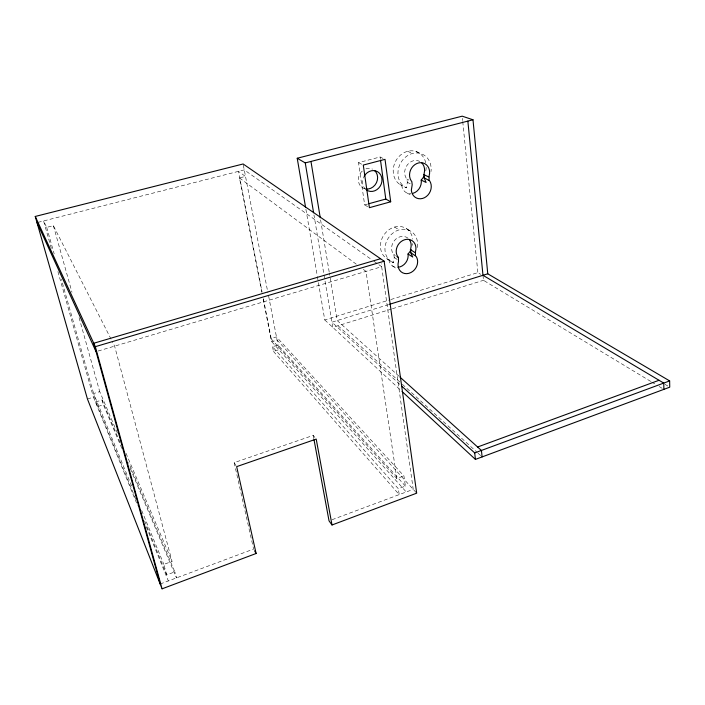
<?xml version="1.0" encoding="UTF-8"?>
<svg xmlns="http://www.w3.org/2000/svg" width="705" height="705" viewBox="0 0 705 705"><rect width="100%" height="100%" fill="white"/><g stroke="black" fill="none" stroke-linecap="round" stroke-linejoin="round"><path stroke-width="0.53" stroke-dasharray="3.52 2.64" d="M419.775 161.41A11.201 9.659 -64.3 0 0 407.49 164.679A11.201 9.659 -64.3 0 0 406.23 178.259L406.926 179.114L407.323 182.322L406.521 187.838L404.547 186.869A18.674 16.109 -64.4 0 1 399.779 164.723A18.674 16.109 -64.4 0 1 419.563 153.267A18.674 16.109 -64.4 0 1 431.011 171.544M407.966 238.167L406.38 237.188A10.875 9.315 -57.1 0 0 394.306 240.696A10.875 9.315 -57.1 0 0 393.126 253.65L393.813 254.435L394.227 257.475L393.461 262.754L386.983 258.805A17.951 15.439 -57.2 0 1 388.437 230.138A17.951 15.439 -57.2 0 1 412.725 239.118M160.176 583.996L253.606 549.063L234.175 462.656L313.223 435.399L316.21 439.092M332.081 519.708L413.227 489.367L381.246 263.705M144.648 520.96L166.697 574.892L174.849 571.861L128.61 462.665M405.384 486.124L278.008 345.009L272.535 346.719L398.343 488.741L405.384 486.124L403.903 475.91L276.43 336.875L270.94 338.576L263.124 298.691M166.697 574.892L163.851 564.397L172.046 561.374L114.607 346.129L112.113 341.229M270.94 338.576L396.818 478.519L403.903 475.91M120.044 442.44L102.066 399.973L95.968 401.885L135.906 499.581M121.78 448.318L103.406 404.785L97.325 406.697L61.335 279.242M272.535 346.719L273.452 351.398L278.907 349.68L268.2 293.756M87.446 399.03L93.439 397.162L137.607 505.538M263.353 298.603L271.795 341.74L277.153 340.074L416.69 493.174M391.398 309.054L332.778 327.358L313.963 214.919M392.447 308.728L486.335 279.418M317.373 276.536L324.767 319.947L389.786 299.854M390.834 299.528L477.867 272.623L480.695 274.315M117.382 433.064L99.74 391.645L93.606 393.54L132.073 487.102M388.587 304.595L331.914 322.194L400.061 384.586M98.127 351.028L381.678 266.701L372.689 260.374M383.035 158.405L380.074 156.986L358.519 162.617L364.652 204.873L367.825 204.001M51.35 248.38L43.587 220.947L46.697 227.38L53.377 225.662L111.619 340.251M261.855 292.214L239.471 177.924L245.419 176.4L238.44 171.368L262.084 292.134M37.955 222.375L244.265 169.887L371.799 259.74M416.109 151.54L421.044 153.672M407.605 151.311L412.478 153.461M386.983 258.805L393.461 262.754M425.75 162.811A18.497 16.003 -64.5 0 0 400.678 154.933A18.497 16.003 -64.5 0 0 399.788 184.428L401.744 185.389L402.088 187.274A11.016 9.5 -63.2 0 0 410.848 193.708M406.926 179.114L408.874 180.083M407.323 182.322L410.248 183.785M358.519 162.617L362.326 164.565M399.788 184.428L406.521 187.838M407.049 193.064L411.896 195.602M406.547 228.702L411.279 231.513M364.652 204.873L367.816 206.759M665.026 384.357L667.855 386.049M650.724 381.405L483.471 280.308L482.978 275.285M651.667 381.978L655.421 384.243M659.184 386.516L662.938 388.79M394.509 227.045L399.153 229.856M393.813 254.435L395.364 255.466M394.227 257.475L397.32 259.546M392.518 265.961L397.541 269.407M239.471 177.924L356.263 264.172M363.339 269.398L366.001 271.363L396.818 478.519M399.233 376.426L337.193 320.555L329.341 272.932M338.048 325.71L401.533 383.529M402.344 384.278L477.232 452.469M478.043 453.209L482.114 456.919M324.767 319.947L401.277 390.773M271.795 341.74L406.239 491.984M273.452 351.398L399.215 494.61L398.343 488.741M234.175 462.656L236.157 465.846M125.992 453.271L172.046 561.374M130.319 468.569L176.462 577.906L174.849 571.861M141.687 510.499L163.851 564.397M146.332 526.935L168.336 580.946M57.916 271.592L93.439 397.162M46.697 227.38L54.162 253.835M53.377 225.662L71.981 292.267M79.066 317.638L99.74 391.645M102.066 399.973L103.406 404.785M388.913 259.66L389.257 261.44A10.698 9.165 -56.2 0 0 395.99 267.257M243.313 164.961L267.9 292.716M313.223 435.399L313.822 438.651M305.908 209.253L317.188 275.452M320.599 219.889L329.164 271.848M380.074 156.986L380.365 159.145M462.418 118.369L462.639 120.555M462.753 121.648L477.867 272.623M426.173 167.393A18.497 16.003 -64.5 0 1 425.714 171.139M412.725 243.56A17.951 15.439 -57.2 0 1 412.425 245.349M391.513 261.89A18.118 15.536 -57.2 0 1 387.124 240.123A18.118 15.536 -57.2 0 1 407.719 229.839A18.118 15.536 -57.2 0 1 416.946 249.182M365.128 188.861A10.593 9.368 -62.9 0 1 358.44 181.106A10.593 9.368 -62.9 0 1 362.828 170.575M365.939 168.874A10.593 9.368 -62.9 0 1 372.496 169.129M365.745 189.416A10.698 9.429 -62.7 0 1 363.683 177.166"/><path stroke-width="1.06" d="M424.172 175.66A18.497 16.003 -64.5 0 1 422.771 178.171L421.202 180.083L426.12 182.472L424.075 177.757L424.146 173.412A11.201 9.659 -64.3 0 0 421.537 162.652M429.089 180.145L429.16 175.765A11.315 9.729 -64.2 0 0 427.979 166.6L426.56 164.917A11.315 9.729 -64.2 0 0 413.227 166.045A11.315 9.729 -64.2 0 0 411.103 180.674L411.799 181.529L412.205 184.763L411.341 190.138A11.227 9.623 -62.9 0 0 424.516 197.682A11.227 9.623 -62.9 0 0 429.671 180.85L424.075 177.757M410.936 249.702A17.951 15.439 -57.2 0 1 409.57 252.134L408.028 254.012L412.716 257.025L410.689 252.61L410.724 248.468A10.875 9.315 -57.1 0 0 409.517 239.867M415.457 255.651L415.509 251.474A10.972 9.377 -57.1 0 0 404.749 239.7A10.972 9.377 -57.1 0 0 397.77 256.717L398.466 257.51L398.501 261.511A10.901 9.271 -56 0 0 400.96 271.698A10.901 9.271 -56 0 0 411.077 272.456L412.866 271.293A10.901 9.271 -56 0 0 417.386 264.049L417.633 261.96A10.901 9.271 -56 0 0 416.029 256.303L410.689 252.61M162.071 588.825L256.118 553.495L236.651 466.639L316.21 439.092L332.011 524.987L416.69 493.174L384.154 261.211L243.119 163.974L35.25 216.453L87.446 399.03L162.071 588.825L95.334 346.666L35.25 216.453M402.079 391.522L475.417 459.404L669.75 387.177L669.644 380.911L487.763 273.804L389.636 304.269M401.683 386.076L474.703 452.927L669.644 380.911M477.602 447.005L659.043 380.277M380.541 258.726L93.747 343.247L160.176 583.996M95.334 346.666L384.154 261.211M390.702 201.789L369.394 207.693L363.278 165.058L385.018 159.348L390.702 201.789L385.785 199.048L368.882 203.71M305.538 207.085L297.219 158.246L305.256 162.908L472.993 119.779L487.763 273.804M297.219 158.246L462.198 116.175L472.993 119.779M423.696 174.567L428.711 176.929M410.301 249.579L415.078 252.593M396.915 256.488L398.466 257.51M400.052 377.166L481.418 450.442L482.114 456.919M332.011 524.987L329.032 520.854L314.025 439.726M254.611 550.834L256.118 553.495M37.012 222.621L96.065 351.645M305.256 162.908L313.602 212.751M310.967 161.445L320.246 217.73M380.515 160.22L385.785 199.048M474.703 452.927L475.417 459.404M467.856 121.101L482.978 275.285L663.749 383.088L663.881 389.354M408.028 254.012L408.16 255.836A10.698 9.165 -56.2 0 1 397.902 267.301M421.202 180.083L421.334 182.013A11.016 9.5 -63.2 0 1 412.83 193.381M374.549 170.469A10.593 9.368 -62.9 0 1 376.532 182.569A10.593 9.368 -62.9 0 1 365.939 189.002M364.106 176.338A10.698 9.429 -62.7 0 1 377.739 171.826A10.698 9.429 -62.7 0 1 380.162 186.226A10.698 9.429 -62.7 0 1 366.397 189.927"/></g></svg>
